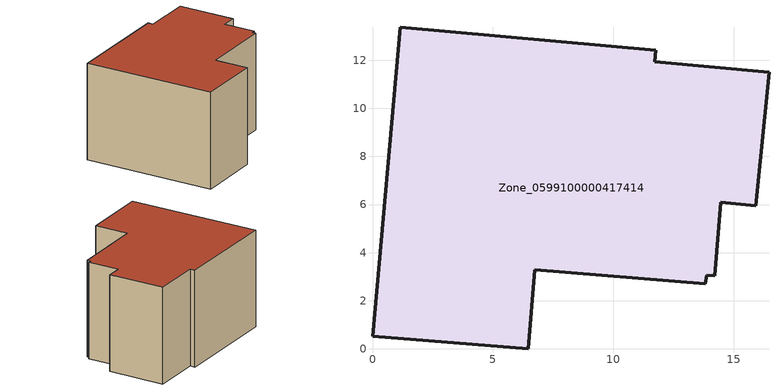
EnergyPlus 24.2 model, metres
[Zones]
Zone_0599100000417414
 floor ground (C_G): 13.89,3.06 13.83,2.71 6.75,3.29 6.48,0 0,0.53 1.16,13.37 11.76,12.41 11.72,11.94 16.47,11.49 15.92,5.95 14.47,6.1 14.22,3.04 z0
 wall outside (C_F): 11.72,11.94 11.76,12.41 1.16,13.37 0,0.53 6.48,0 6.75,3.29 13.83,2.71 13.89,3.06 14.22,3.04 14.47,6.1 15.92,5.95 16.47,11.49 11.72,11.94 z0:9.44
 roof outside (C_R): 13.83,2.71 13.89,3.06 14.22,3.04 14.47,6.1 15.92,5.95 16.47,11.49 11.72,11.94 11.76,12.41 1.16,13.37 0,0.53 6.48,0 6.75,3.29 z9.44
[BUILDING]
Pand.0599100000417414: North Axis=0; Terrain=City; Loads Convergence Tolerance Value=0.04; Temperature Convergence Tolerance Value=0.4; Solar Distribution=FullExterior; Maximum Number of Warmup Days=25; Minimum Number of Warmup Days=1
[Site:Location]
Rotterdam.The.Hague.AP_ZH_NLD Design_Conditions: Latitude=51.96; Longitude=4.45; Time Zone=1; Elevation=-4.5
[SITE:GROUNDTEMPERATURE:BUILDINGSURFACE]
18, 18, 18, 18, 18, 18, 18, 18, 18, 18, 18, 18
[MATERIAL] Thermal Absorptance=0.9; Solar Absorptance=0.7; Visible Absorptance=0.7
Name | Roughness | Thickness | Conductivity | Density | Specific Heat
G.D.2006-2014 | MediumSmooth | 0.15 | 0.06 | 540 | 1210
F.D.2006-2014 | Rough | 0.3 | 0.12 | 1920 | 840
R.D.2006-2014 | MediumRough | 0.2 | 0.08 | 1500 | 1000
[CONSTRUCTION]
C_G: G.D.2006-2014
C_F: F.D.2006-2014
C_R: R.D.2006-2014
[ZONE]
Zone_0599100000417414: Type=1; Multiplier=1; Ceiling Height=Autocalculate; Volume=Autocalculate; Floor Area=autocalculate; Part of Total Floor Area=Yes
[ZONEINFILTRATION:DESIGNFLOWRATE]
Infil_Zone_0599100000417414: Zone or ZoneList or Space or SpaceList=Zone_0599100000417414; Schedule=AlwaysOn; Design Flow Rate Calculation Method=Flow/Area; Flow Rate per Floor Area=0.0021; Constant Term Coefficient=1; Temperature Term Coefficient=0; Velocity Term Coefficient=0; Velocity Squared Term Coefficient=0
[HVACTEMPLATE:ZONE:IDEALLOADSAIRSYSTEM]
Zone_0599100000417414: Maximum Heating Supply Air Temperature=50; Minimum Cooling Supply Air Temperature=13; Maximum Heating Supply Air Humidity Ratio=0.0156; Minimum Cooling Supply Air Humidity Ratio=0.0077; Heating Limit=NoLimit; Cooling Limit=NoLimit; Dehumidification Control Type=ConstantSensibleHeatRatio; Cooling Sensible Heat Ratio=0.7; Dehumidification Setpoint=60; Humidification Control Type=None; Humidification Setpoint=30; Outdoor Air Method=None; Outdoor Air Flow Rate per Person=0.00944; Outdoor Air Flow Rate per Zone Floor Area=0; Outdoor Air Flow Rate per Zone=0; Demand Controlled Ventilation Type=None; Outdoor Air Economizer Type=NoEconomizer; Heat Recovery Type=None; Sensible Heat Recovery Effectiveness=0.7; Latent Heat Recovery Effectiveness=0.65
[ZONECONTROL:THERMOSTAT]
ThermostatControl_Zone_0599100000417414: Zone or ZoneList=Zone_0599100000417414; Control Type Schedule=DualSetpointControlType; Control 1=Thermostat_Zone_0599100000417414; Temperature Difference Between Cutout And Setpoint=0
[THERMOSTATSETPOINT:DUALSETPOINT]
Thermostat_Zone_0599100000417414: Heating Setpoint Temperature Schedule=HeatingSetpoint_Zone_0599100000417414; Cooling Setpoint Temperature Schedule=CoolingSetpoint_Zone_0599100000417414
[SCHEDULE:COMPACT]
HeatingSetpoint_Zone_0599100000417414: Through: 12/31, For: AllDays, Until: 24:00, 21
CoolingSetpoint_Zone_0599100000417414: Through: 12/31, For: AllDays, Until: 24:00, 24
DualSetpointControlType: Through: 12/31, For: AllDays, Until: 24:00, 4
AlwaysOn: Through: 12/31, For: AllDays, Until: 24:00, 1
